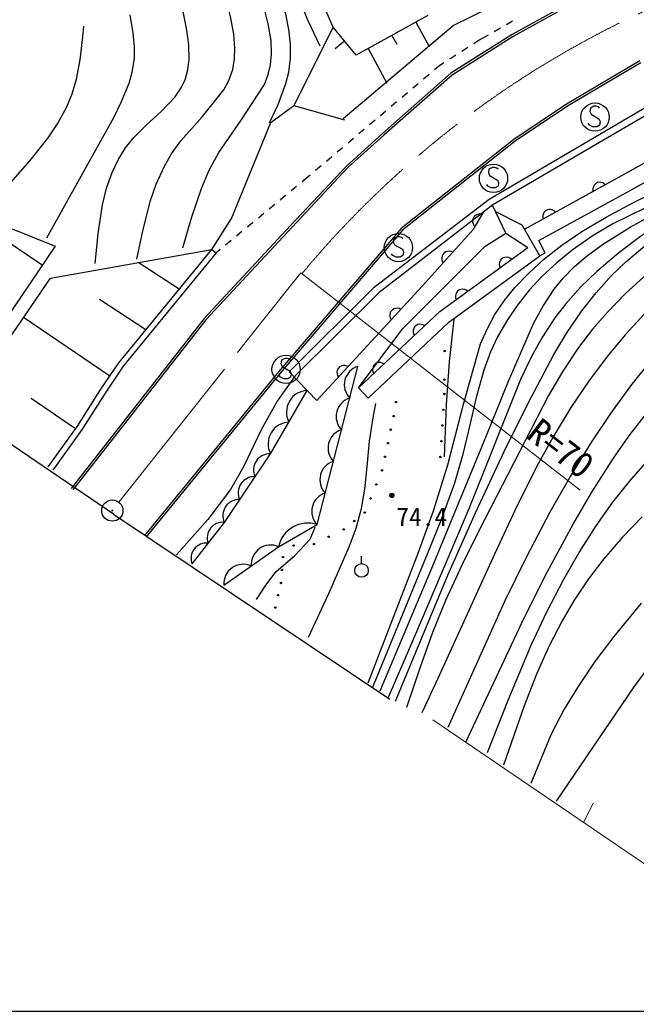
# Model space of a CAD drawing. Units: millimetres, scale not verified. Extents: x 40000 to 680000, y 20000 to 380000.
# Drawn here: x 87296 to 130858, y 205000 to 275006 of the extents above; entities that cross this region are included whole.
import ezdxf
from ezdxf.enums import TextEntityAlignment as Align

# ---------------------------------------------------------------- set-up
doc = ezdxf.new("R2010")
doc.units = ezdxf.units.MM
doc.header["$LTSCALE"] = 1000
doc.linetypes.add('CHAIN', pattern=[18.5, 12, -1.5, 3.5, -1.5])
for name, color, linetype, lineweight in [('M-BGD', 7, 'Continuous', 25), ('M-BGD-EXST', 7, 'Continuous', 25), ('M-BMK', 2, 'CHAIN', 13), ('M-BMK-OTRS', 5, 'Continuous', 25), ('M-BMK-SRVR', 3, 'Continuous', 25), ('M-STR-HTXT', 7, 'Continuous', 13), ('M-TTL-BAND', 7, 'Continuous', 25)]:
    doc.layers.add(name, color=color, linetype=linetype, lineweight=lineweight)
doc.styles.add('ＭＳ ゴシック', font='')
doc.styles.get('ＭＳ ゴシック').set_extended_font_data('MS Gothic')

msp = doc.modelspace()

# ---------------------------------------------------------------- linework, layer by layer
at = {"layer": 'M-BGD'}
for p, q in [((109436, 274481), (107725, 278427)), ((117919, 274606), (124779, 277986)), ((128136, 277305), (122085, 273965)), ((128207, 277172), (122162, 273836)), ((116130, 275302), (111060, 272518)), ((109436, 274481), (106656, 268945)), ((111060, 272518), (109436, 274481)), ((110148, 268031), (117919, 274606)), ((115285, 274838), (116222, 273131)), ((122127, 274906), (121692, 274659)), ((113595, 273910), (113936, 273288)), ((122085, 273965), (117759, 271229)), ((122162, 273836), (117849, 271109)), ((120388, 273917), (119757, 273558)), ((121258, 274412), (120823, 274164)), ((110248, 273500), (109578, 272946)), ((118956, 273042), (118536, 272771)), ((119757, 273558), (119376, 273313)), ((111905, 272982), (113244, 270543)), ((118115, 272500), (117695, 272230)), ((116894, 271713), (116601, 271466)), ((117275, 271959), (116894, 271713)), ((131121, 272100), (125929, 269046)), ((131190, 271966), (126009, 268919)), ((117759, 271229), (112923, 266967)), ((117849, 271109), (113023, 266855)), ((116220, 271143), (115838, 270820)), ((115456, 270497), (115074, 270175)), ((114693, 269852), (114311, 269529)), ((120457, 262348), (133198, 269808)), ((105028, 267745), (106656, 268945)), ((106656, 268945), (110248, 267941)), ((113929, 269206), (113547, 268883)), ((133431, 269365), (120737, 261932)), ((125929, 269046), (122213, 266552)), ((126009, 268919), (122301, 266430)), ((113166, 268560), (112784, 268237)), ((102248, 260979), (105028, 267745)), ((112402, 267914), (112020, 267592)), ((112923, 266967), (110378, 264676)), ((113023, 266855), (110484, 264569)), ((111638, 267269), (111257, 266946)), ((130054, 264122), (135078, 266945)), ((110875, 266623), (110493, 266300)), ((122213, 266552), (114273, 260291)), ((122301, 266430), (114377, 260182)), ((109348, 265331), (108966, 265009)), ((110111, 265977), (109730, 265654)), ((130637, 263073), (135614, 265870)), ((110378, 264676), (106434, 260477)), ((108584, 264686), (108202, 264363)), ((110484, 264569), (106543, 260374)), ((107821, 264040), (107528, 263793)), ((122961, 260225), (130054, 264122)), ((106855, 263237), (106469, 262919)), ((107528, 263793), (107241, 263555)), ((127835, 263240), (127795, 263105)), ((127894, 263341), (127835, 263240)), ((127981, 263433), (127894, 263341)), ((128121, 263509), (127981, 263433)), ((128246, 263531), (128121, 263509)), ((128363, 263526), (128246, 263531)), ((128498, 263486), (128363, 263526)), ((128598, 263426), (128498, 263486)), ((128691, 263340), (128598, 263426)), ((106084, 262600), (105698, 262282)), ((123980, 259415), (130637, 263073)), ((127795, 263105), (127790, 262988)), ((127790, 262988), (127812, 262864)), ((105312, 261964), (104927, 261646)), ((112352, 256131), (120457, 262348)), ((120737, 261932), (112682, 255754)), ((121637, 259952), (120710, 261912)), ((104541, 261328), (104155, 261009)), ((119359, 260217), (120096, 261441)), ((119505, 261196), (119409, 261114)), ((119608, 261251), (119505, 261196)), ((119745, 261285), (119608, 261251)), ((119862, 261285), (119745, 261285)), ((119985, 261257), (119862, 261285)), ((122802, 260500), (120930, 261448)), ((124265, 261193), (124259, 261076)), ((124305, 261328), (124265, 261193)), ((124364, 261428), (124305, 261328)), ((124451, 261521), (124364, 261428)), ((124591, 261597), (124451, 261521)), ((124716, 261619), (124591, 261597)), ((124832, 261614), (124716, 261619)), ((124968, 261574), (124832, 261614)), ((125068, 261514), (124968, 261574)), ((125161, 261428), (125068, 261514)), ((106434, 260477), (100326, 253923)), ((100859, 258798), (102248, 260979)), ((103770, 260691), (103384, 260373)), ((119299, 260854), (119298, 260737)), ((119298, 260737), (119333, 260600)), ((119326, 260977), (119299, 260854)), ((119409, 261114), (119326, 260977)), ((119333, 260600), (119387, 260497)), ((119387, 260497), (119469, 260401)), ((124059, 258332), (122802, 260500)), ((124259, 261076), (124281, 260951)), ((86764, 260245), (89803, 259034)), ((106543, 260374), (100440, 253826)), ((102998, 260055), (102613, 259736)), ((114273, 260291), (105587, 250146)), ((114377, 260182), (105702, 250050)), ((115751, 256216), (119359, 260217)), ((120186, 259024), (121637, 259952)), ((121637, 259952), (123190, 258937)), ((89803, 259034), (82403, 248127)), ((88878, 257671), (86271, 259440)), ((102227, 259418), (101842, 259100)), ((114358, 253218), (120186, 259024)), ((124416, 258542), (123980, 259415)), ((89467, 256764), (100859, 258798)), ((94291, 250779), (100859, 258798)), ((101168, 258544), (94612, 250539)), ((100859, 258798), (101168, 258544)), ((101456, 258782), (101168, 258544)), ((116981, 254416), (123190, 258937)), ((117138, 258323), (117116, 258208)), ((117189, 258439), (117138, 258323)), ((117296, 258557), (117189, 258439)), ((117406, 258620), (117296, 258557)), ((117518, 258654), (117406, 258620)), ((117659, 258661), (117518, 258654)), ((117620, 253644), (124059, 258332)), ((117774, 258639), (117659, 258661)), ((117889, 258588), (117774, 258639)), ((124059, 258332), (124416, 258542)), ((98558, 255988), (95654, 257868)), ((117116, 258208), (117123, 258067)), ((117123, 258067), (117157, 257955)), ((117157, 257955), (117220, 257845)), ((121207, 257889), (121185, 257749)), ((121185, 257749), (121195, 257633)), ((121195, 257633), (121234, 257512)), ((121252, 257996), (121207, 257889)), ((121326, 258099), (121252, 257996)), ((121455, 258193), (121326, 258099)), ((121576, 258232), (121455, 258193)), ((121692, 258242), (121576, 258232)), ((121832, 258220), (121692, 258242)), ((121939, 258174), (121832, 258220)), ((122042, 258101), (121939, 258174)), ((83177, 247600), (89467, 256764)), ((106346, 250177), (112352, 256131)), ((112682, 255754), (106729, 249853)), ((108283, 248123), (115751, 256216)), ((118102, 255628), (118080, 255489)), ((118148, 255736), (118102, 255628)), ((118221, 255839), (118148, 255736)), ((118351, 255933), (118221, 255839)), ((118471, 255971), (118351, 255933)), ((118587, 255981), (118471, 255971)), ((118727, 255959), (118587, 255981)), ((118834, 255914), (118727, 255959)), ((118937, 255841), (118834, 255914)), ((96213, 253126), (92934, 255265)), ((118080, 255489), (118091, 255372)), ((118091, 255372), (118129, 255252)), ((111239, 249021), (116981, 254416)), ((113469, 254304), (113445, 254190)), ((113445, 254190), (113451, 254048)), ((113521, 254419), (113469, 254304)), ((113629, 254537), (113521, 254419)), ((113740, 254598), (113629, 254537)), ((113852, 254631), (113740, 254598)), ((113993, 254636), (113852, 254631)), ((114107, 254613), (113993, 254636)), ((114223, 254561), (114107, 254613)), ((93661, 249852), (87565, 253992)), ((100326, 253923), (90932, 241913)), ((100440, 253826), (91051, 241821)), ((111923, 248292), (117620, 253644)), ((113451, 254048), (113483, 253936)), ((113483, 253936), (113545, 253826)), ((115316, 253428), (115200, 253319)), ((115431, 253481), (115316, 253428)), ((115545, 253506), (115431, 253481)), ((115686, 253501), (115545, 253506)), ((115799, 253470), (115686, 253501)), ((115910, 253410), (115799, 253470)), ((117965, 253866), (117646, 250882)), ((111239, 249021), (114358, 253218)), ((115108, 253095), (115103, 252954)), ((115103, 252954), (115128, 252840)), ((115139, 253207), (115108, 253095)), ((115128, 252840), (115181, 252725)), ((115200, 253319), (115139, 253207)), ((93032, 248925), (94291, 250779)), ((112445, 250731), (112328, 250621)), ((112560, 250784), (112445, 250731)), ((112674, 250808), (112560, 250784)), ((112815, 250804), (112674, 250808)), ((112927, 250772), (112815, 250804)), ((113039, 250712), (112927, 250772)), ((117646, 250882), (117422, 247817)), ((94612, 250539), (93366, 248705)), ((105587, 250146), (96120, 238592)), ((105702, 250050), (96236, 238497)), ((106328, 250160), (108283, 248123)), ((108308, 239356), (111183, 250530)), ((109735, 250257), (109711, 250143)), ((109711, 250143), (109717, 250002)), ((109717, 250002), (109750, 249890)), ((109787, 250373), (109735, 250257)), ((109895, 250490), (109787, 250373)), ((110006, 250551), (109895, 250490)), ((110118, 250584), (110006, 250551)), ((110259, 250590), (110118, 250584)), ((110373, 250566), (110259, 250590)), ((110489, 250514), (110373, 250566)), ((112237, 250397), (112232, 250256)), ((112232, 250256), (112257, 250142)), ((112268, 250510), (112237, 250397)), ((112257, 250142), (112310, 250027)), ((112328, 250621), (112268, 250510)), ((106729, 249853), (105476, 248087)), ((109750, 249890), (109811, 249779)), ((91374, 246313), (93032, 248925)), ((93366, 248705), (91705, 246089)), ((105009, 244363), (107600, 248835)), ((111239, 249021), (111923, 248292)), ((111239, 249021), (111923, 248292)), ((91164, 246181), (88110, 248260)), ((105476, 248087), (104349, 246059)), ((112289, 247045), (112448, 247905)), ((117422, 247817), (117289, 244138)), ((112014, 245258), (112289, 247045)), ((89296, 243437), (91374, 246313)), ((91705, 246089), (89620, 243203)), ((104349, 246059), (103100, 243440)), ((111845, 243460), (112014, 245258)), ((101752, 239516), (105009, 244363)), ((103100, 243440), (102198, 241828)), ((111686, 241864), (111845, 243460)), ((102198, 241828), (100594, 239717)), ((111453, 240490), (111686, 241864)), ((111057, 239103), (111453, 240490)), ((100594, 239717), (98378, 237229)), ((99467, 236584), (101752, 239516)), ((105580, 237799), (108308, 239356)), ((107820, 238335), (108180, 239185)), ((110563, 237788), (111057, 239103)), ((106719, 237158), (107820, 238335)), ((101705, 235088), (105580, 237799)), ((109136, 234487), (110563, 237788)), ((105410, 236038), (106719, 237158)), ((111448, 236602), (111448, 237142)), ((104675, 235091), (105410, 236038)), ((104030, 234069), (104675, 235091)), ((107699, 231410), (109136, 234487))]:
    msp.add_line(p, q, dxfattribs=at)
for points in [[(104947, 267731), (105544, 269015), (106105, 270513), (106298, 271308), (106418, 272298), (106419, 273305), (106314, 274312), (106091, 275399), (105746, 276551), (104947, 278622)], [(108524, 273136), (107671, 274946), (106980, 276665), (106378, 278383)], [(98826, 258907), (99428, 261024), (100135, 263106), (100687, 264395), (101352, 265646), (102942, 267920), (104578, 270446), (104856, 271149), (105023, 271832), (105096, 272578), (105057, 273539), (104857, 274725), (104535, 275938), (103913, 277827)], [(95566, 258112), (95981, 260109), (96543, 262259), (96939, 263392), (97513, 264665), (98013, 265535), (98679, 266466), (100199, 268182), (101709, 270058), (102072, 270721), (102349, 271504), (102474, 272240), (102499, 273006), (102416, 273999), (102190, 275230), (101688, 277191)], [(92625, 257794), (92827, 259891), (93139, 261932), (93426, 263108), (93817, 264231), (94239, 265120), (94764, 265957), (95357, 266686), (96238, 267562), (97309, 268550), (98267, 269570), (98700, 270193), (98975, 270763), (99175, 271476), (99259, 272234), (99234, 273232), (99102, 274272), (98746, 276078)], [(89207, 259622), (93946, 268119), (94491, 269227), (95018, 270543), (95236, 271307), (95392, 272276), (95408, 273091), (95311, 274083), (95089, 275362)], [(86663, 263517), (88027, 265072), (89291, 266667), (89960, 267660), (90621, 268867), (90997, 269769), (91310, 270819), (91572, 272188), (91760, 273798), (91830, 274567)], [(112772, 227630), (116531, 236570), (120283, 245650), (121838, 249501), (123627, 253619), (124304, 254843), (125071, 255991), (125686, 256753), (126505, 257594), (127408, 258364), (128543, 259186), (130443, 260360), (132493, 261498), (136227, 263442), (140161, 265370), (142700, 266562), (145287, 267661), (146796, 268196), (148332, 268632), (150048, 268978), (152030, 269268), (152299, 269304)], [(154128, 268668), (150790, 268001), (147478, 267237), (145440, 266668), (143159, 265915), (141101, 265127), (138897, 264167), (136793, 263136), (134690, 261982), (132984, 260939), (131158, 259700), (129626, 258543), (128085, 257238), (126928, 256122), (125859, 254935), (125099, 253955), (124230, 252628), (123462, 251234), (122691, 249604), (119019, 240477), (115202, 231465), (113329, 227153)], [(113859, 226880), (117554, 235794), (119497, 240182), (121535, 244528), (123221, 247936), (125035, 251366), (125961, 252910), (127022, 254464), (128019, 255725), (129100, 256917), (130110, 257895), (131337, 258927), (132518, 259775), (133878, 260612), (135645, 261553), (137646, 262494), (140861, 263899), (144388, 265319), (146460, 266041), (148503, 266646), (151415, 267356), (154359, 267969), (155480, 268191)], [(111924, 228197), (115461, 237341), (116525, 240340), (117556, 243573), (118653, 247868), (119867, 252121), (120339, 253207), (120870, 254187), (121532, 255173), (122285, 256104), (123260, 257126), (124319, 258079), (125604, 259089), (127013, 260055), (128737, 261079), (130679, 262104), (134084, 263774)], [(132568, 262245), (129203, 260599), (127827, 259769), (126344, 258737), (125251, 257856), (124224, 256898), (123321, 255933), (122437, 254831), (121755, 253832), (121055, 252612), (120566, 251569), (120081, 250258), (119538, 248335), (119043, 246185), (118583, 244233), (118012, 242276), (117052, 239645), (116036, 237147), (112305, 228086), (112215, 227868)], [(131431, 256869), (130091, 255653), (128829, 254365), (127778, 253161), (126786, 251866), (125681, 250206), (124665, 248485), (120163, 239751), (118722, 236892), (117377, 233996), (116462, 231749), (115583, 229303), (114632, 226437)], [(131439, 254247), (130080, 252769), (128800, 251224), (127478, 249454), (126244, 247622), (124992, 245565), (123819, 243440), (122298, 240398), (120868, 237313), (116847, 228503), (115709, 226059)], [(117573, 225065), (121606, 234012), (123101, 237067), (124776, 240253), (126161, 242688), (127713, 245207), (129056, 247210), (130481, 249155), (131739, 250721)], [(118809, 223996), (122970, 232834), (124601, 236053), (126403, 239381), (127729, 241658), (129253, 244050), (130414, 245699), (131774, 247437)], [(120341, 223255), (121801, 226973), (123430, 230839), (124533, 233197), (125737, 235517), (126826, 237401), (128033, 239280), (129214, 240935), (130473, 242524), (131675, 243889)], [(131280, 239917), (129882, 238465), (128574, 236945), (127482, 235519), (126480, 234035), (125619, 232576), (124714, 230807), (123824, 228800), (122947, 226557), (121490, 222384)], [(131199, 233815), (129269, 231461), (127938, 229686), (126702, 227859), (125774, 226321), (124845, 224560), (123409, 221077)], [(125221, 219822), (130717, 227914), (132510, 230327)]]:
    msp.add_lwpolyline(points, dxfattribs=at)
for centre, radius in [((117312, 251614), 50), ((117305, 249595), 50), ((117301, 248585), 50), ((113872, 248009), 50), ((117231, 247472), 50), ((113716, 247025), 50), ((113511, 246067), 50), ((117161, 246359), 50), ((113307, 245108), 50), ((117091, 245246), 50), ((113102, 244149), 50), ((117021, 244132), 50), ((112898, 243191), 50), ((112491, 242198), 50), ((113590, 241417), 150), ((112084, 241206), 50), ((113590, 241417), 90), ((113590, 241417), 30), ((111678, 240214), 50), ((110933, 239614), 50), ((110189, 239015), 50), ((108079, 237984), 50), ((109134, 238499), 50), ((106644, 237877), 50), ((105894, 237065), 50), ((105820, 236152), 50), ((111448, 236122), 480), ((105746, 235239), 50), ((105546, 234371), 50), ((105346, 233503), 50)]:
    msp.add_circle(centre, radius, dxfattribs=at)
for centre, radius, start, end in [((111581, 249236), 1353, 107.07227, 224.06763), ((107681, 247295), 1542, 93.02173, 206.81689), ((111006, 247002), 1353, 107.07227, 224.06763), ((106386, 245059), 1542, 93.02173, 206.8169), ((110431, 244767), 1353, 107.07227, 224.06763), ((104962, 243222), 1142, 87.59717, 204.59277), ((109856, 242532), 1353, 107.07227, 224.06763), ((103876, 241607), 1142, 87.59717, 204.59277), ((109281, 240297), 1353, 107.07227, 224.06763), ((102790, 239991), 1142, 87.59717, 204.59277), ((101630, 238433), 1090, 83.58179, 200.57715), ((107644, 237352), 2112, 71.6604, 167.75195), ((100488, 236967), 1090, 83.58179, 200.57715), ((105027, 236528), 1387, 66.49121, 183.48657), ((103090, 235172), 1387, 66.49121, 183.48657)]:
    msp.add_arc(centre, radius, start, end, dxfattribs=at)
at = {"layer": 'M-BGD-EXST'}
for p, q in [((127870, 268898), (127630, 268778)), ((128030, 268898), (127870, 268898)), ((128190, 268858), (128030, 268898)), ((128270, 268778), (128190, 268858)), ((127630, 268778), (127590, 268538)), ((127590, 268538), (127670, 268338)), ((127670, 268338), (128230, 268018)), ((127550, 267578), (127470, 267698)), ((127790, 267458), (127550, 267578)), ((128070, 267458), (127790, 267458)), ((128270, 267578), (128070, 267458)), ((128230, 268018), (128310, 267818)), ((128310, 267818), (128270, 267578)), ((120453, 264452), (120413, 264212)), ((120413, 264212), (120493, 264012)), ((120693, 264572), (120453, 264452)), ((120493, 264012), (121053, 263692)), ((120853, 264572), (120693, 264572)), ((121013, 264532), (120853, 264572)), ((121093, 264452), (121013, 264532)), ((120373, 263252), (120293, 263372)), ((120613, 263132), (120373, 263252)), ((121093, 263252), (120893, 263132)), ((121053, 263692), (121133, 263492)), ((121133, 263492), (121093, 263252)), ((120893, 263132), (120613, 263132)), ((113734, 259565), (113694, 259325)), ((113694, 259325), (113774, 259125)), ((113974, 259685), (113734, 259565)), ((113774, 259125), (114334, 258805)), ((114134, 259685), (113974, 259685)), ((114294, 259645), (114134, 259685)), ((114374, 259565), (114294, 259645)), ((113654, 258365), (113574, 258485)), ((113894, 258245), (113654, 258365)), ((114374, 258365), (114174, 258245)), ((114334, 258805), (114414, 258605)), ((114414, 258605), (114374, 258365)), ((114174, 258245), (113894, 258245)), ((105794, 250963), (105754, 250723)), ((105754, 250723), (105834, 250523)), ((106034, 251083), (105794, 250963)), ((106194, 251083), (106034, 251083)), ((106354, 251043), (106194, 251083)), ((106434, 250963), (106354, 251043)), ((105834, 250523), (106394, 250203)), ((106394, 250203), (106474, 250003)), ((106474, 250003), (106434, 249763)), ((105714, 249763), (105634, 249883)), ((105954, 249643), (105714, 249763)), ((106234, 249643), (105954, 249643)), ((106434, 249763), (106234, 249643))]:
    msp.add_line(p, q, dxfattribs=at)
for centre in [(127950, 268138), (120773, 263812), (114054, 258925), (106114, 250323)]:
    msp.add_circle(centre, 1000, dxfattribs=at)
at = {"layer": 'M-BMK'}
for p, q in [((104552, 253856), (107166, 257144)), ((94300, 240937), (104552, 253856))]:
    msp.add_line(p, q, dxfattribs=at)
msp.add_arc((160157, 213060), 68837, 100.90817, 140.23904, dxfattribs=at)
at = {"layer": 'M-BMK-OTRS'}
for q in [(74436, 253350), (113451, 227037)]:
    msp.add_line((93910, 240100), q, dxfattribs=at)
at = {"layer": 'M-BMK-SRVR'}
for radius in [750, 30]:
    msp.add_circle((93834, 240350), radius, dxfattribs=at)
at = {"layer": 'M-STR-HTXT'}
for p, q in [((126900, 241796), (107166, 257144)), ((116494, 225578), (134527, 213289)), ((127137, 218295), (127809, 219700))]:
    msp.add_line(p, q, dxfattribs=at)
at = {"layer": 'M-TTL-BAND'}
msp.add_line((40000, 205000), (579000, 205000), dxfattribs=at)

# ---------------------------------------------------------------- texts
at = {"layer": 'M-BGD', "style": 'ＭＳ ゴシック'}
msp.add_text('74.4', height=1320, dxfattribs=at).set_placement((113908, 238855), align=Align.BOTTOM_LEFT)
at = {"layer": 'M-STR-HTXT', "style": 'ＭＳ ゴシック'}
msp.add_text('R=70', height=1833, rotation=322.5, dxfattribs=at).set_placement((122664, 245103), align=Align.BOTTOM_LEFT)

doc.saveas('drawing.dxf')
